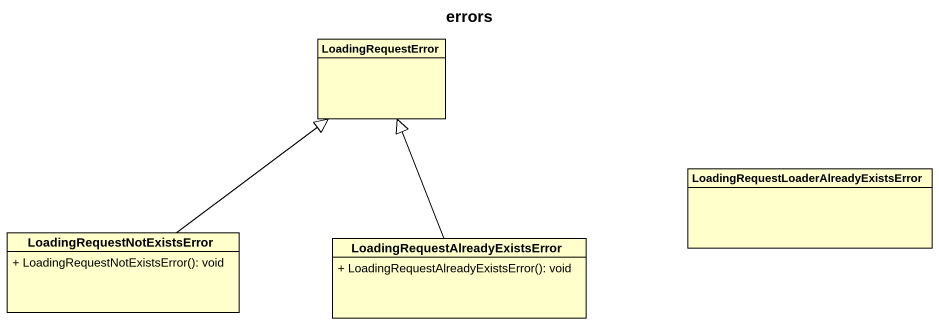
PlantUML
@startuml
title errors
hide circle
hide empty members
skinparam classAttributeIconSize 0
class LoadingRequestError
class "LoadingRequestLoaderAlreadyExistsError" as LoadingRequestLoaderAlreadyE
class LoadingRequestNotExistsError {
  + LoadingRequestNotExistsError(): void
}
class "LoadingRequestAlreadyExistsError" as LoadingRequestAlreadyExistsE {
  + LoadingRequestAlreadyExistsError(): void
}
LoadingRequestNotExistsError -up-|> LoadingRequestError
LoadingRequestAlreadyExistsE -up-|> LoadingRequestError
@enduml
